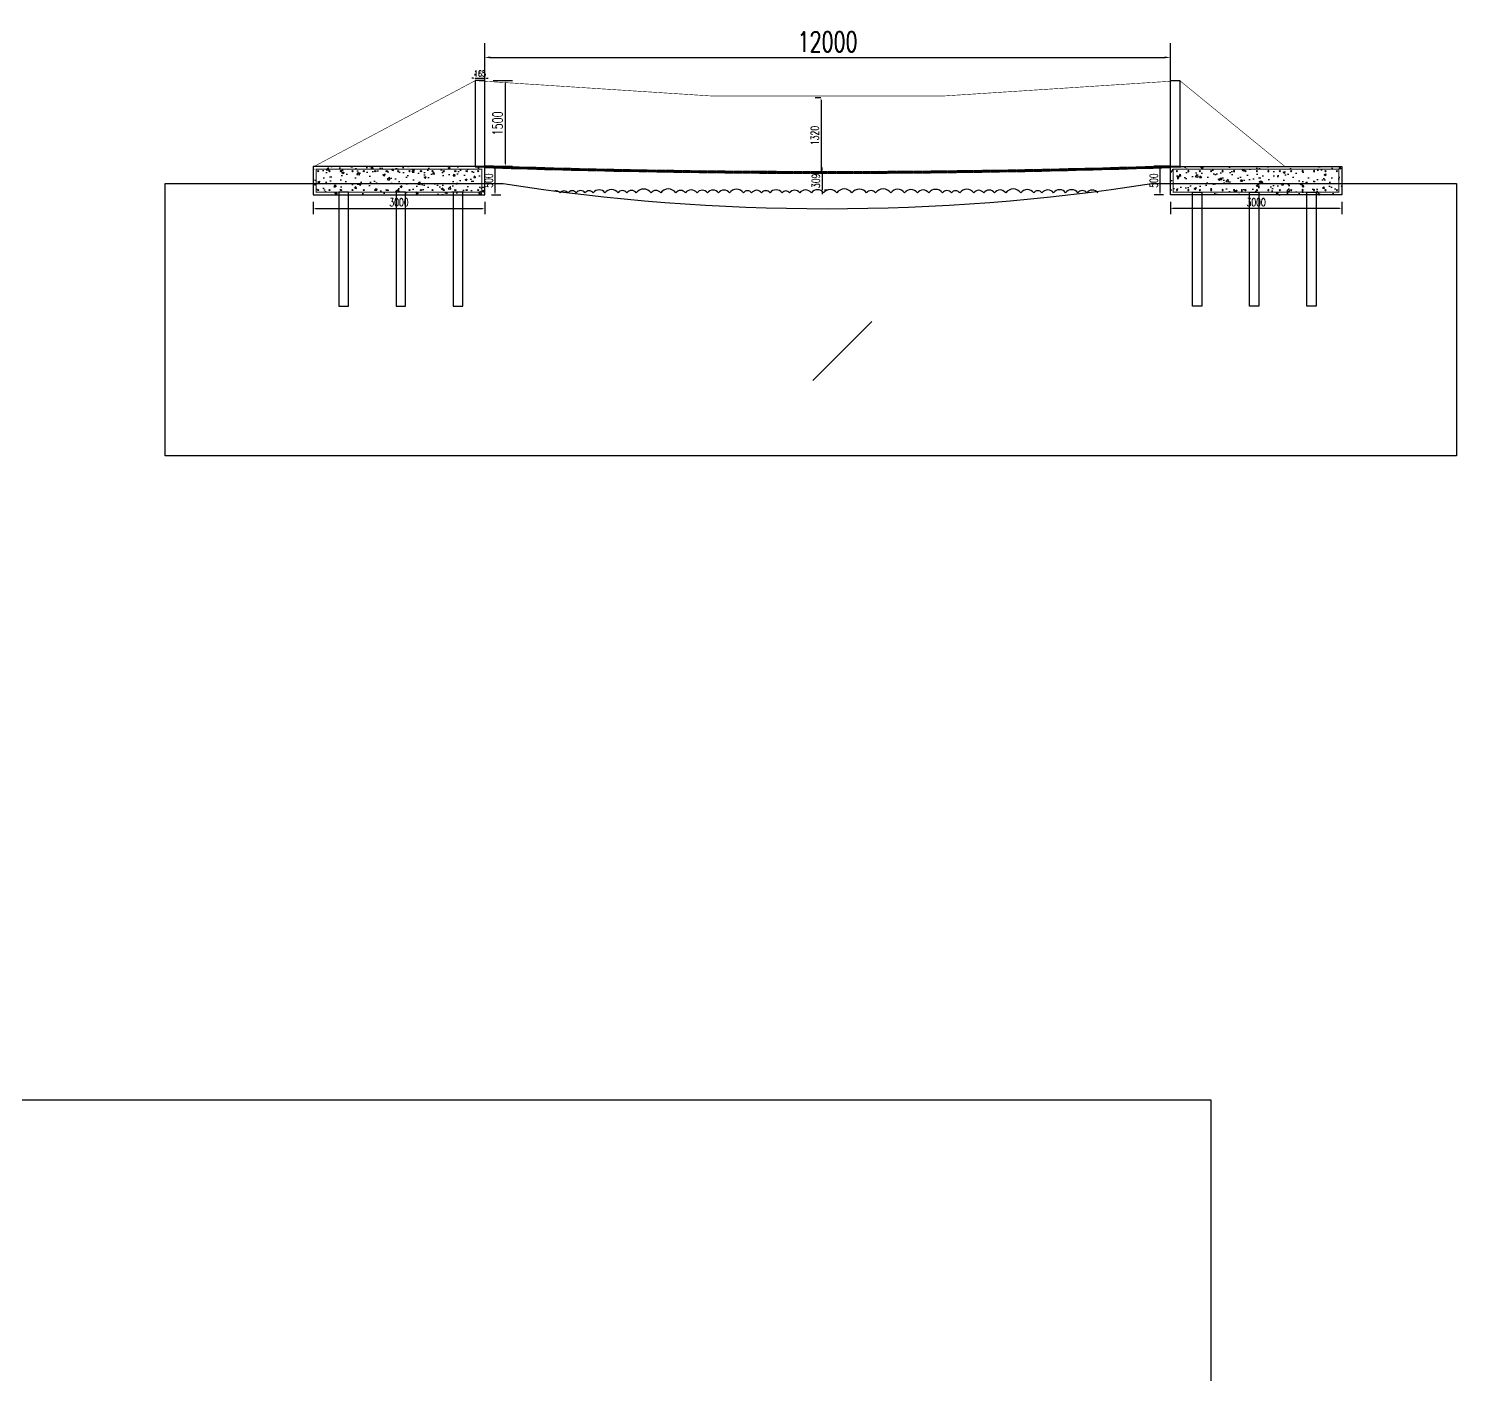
# Model space of a CAD drawing. Header units: millimetres. Extents: x -1442555 to 442606, y 1365385 to 2223627.
# Drawn here: x 417618 to 442606, y 1495492 to 1519048 of the extents above; entities that cross this region are included whole.
import ezdxf

# ---------------------------------------------------------------- set-up
doc = ezdxf.new("R2010")
doc.units = ezdxf.units.MM
doc.header["$LTSCALE"] = 10
doc.layers.get('0').update_dxf_attribs({"linetype": 'CONTINUOUS'})
doc.layers.get('DEFPOINTS').update_dxf_attribs({"linetype": 'CONTINUOUS'})
doc.layers.add('W-WOOD_FLOOR木地板', color=30, linetype='CONTINUOUS')
doc.styles.add('STANDARD_T3', font='simplex.shx', dxfattribs={"width": 0.7, "bigfont": 'gbcbig.shx'})
doc.dimstyles.new('W&&100', dxfattribs={"dimtxt": 350, "dimasz": 100, "dimexe": 250, "dimexo": 300, "dimgap": 100, "dimtad": 1, "dimdec": 0, "dimzin": 0, "dimdsep": 46, "dimtxsty": 'STANDARD_T3', "dimcen": 0.09, "dimclrd": 1, "dimclre": 1, "dimclrt": 7, "dimazin": 2, "dimtfac": 1, "dimtdec": 0, "dimtix": 1, "dimtmove": 2, "dimatfit": 3, "dimfxl": 100, "dimtolj": 1, "dimtzin": 0, "dimarcsym": 0})
doc.dimstyles.new('W&&30', dxfattribs={"dimtxt": 105, "dimasz": 30, "dimexe": 75, "dimexo": 90, "dimgap": 30, "dimtad": 1, "dimdec": 0, "dimzin": 0, "dimdsep": 46, "dimtxsty": 'STANDARD_T3', "dimcen": 0.09, "dimclrd": 1, "dimclre": 1, "dimclrt": 7, "dimazin": 2, "dimtfac": 1, "dimtdec": 0, "dimtix": 1, "dimtmove": 2, "dimatfit": 3, "dimfxl": 100, "dimtolj": 1, "dimtzin": 0, "dimarcsym": 0})
doc.dimstyles.new('W&&40', dxfattribs={"dimtxt": 140, "dimasz": 40, "dimexe": 100, "dimexo": 120, "dimgap": 40, "dimtad": 1, "dimdec": 0, "dimzin": 0, "dimdsep": 46, "dimtxsty": 'STANDARD_T3', "dimcen": 0.09, "dimclrd": 1, "dimclre": 1, "dimclrt": 7, "dimazin": 2, "dimtfac": 1, "dimtdec": 0, "dimtix": 1, "dimtmove": 2, "dimatfit": 3, "dimfxl": 100, "dimtolj": 1, "dimtzin": 0, "dimarcsym": 0})
doc.dimstyles.new('W&&50', dxfattribs={"dimtxt": 175, "dimasz": 50, "dimexe": 125, "dimexo": 150, "dimgap": 50, "dimtad": 1, "dimdec": 0, "dimzin": 0, "dimdsep": 46, "dimtxsty": 'STANDARD_T3', "dimcen": 0.09, "dimclrd": 1, "dimclre": 1, "dimclrt": 7, "dimazin": 2, "dimtfac": 1, "dimtdec": 0, "dimtix": 1, "dimtmove": 2, "dimatfit": 3, "dimfxl": 100, "dimtolj": 1, "dimtzin": 0, "dimarcsym": 0})
pattern_1 = [(50, (-3011878.98, -1010947.8), (358.630091, -31.376067), [37.5, -412.5]), (355, (-3011878.98, -1010947.8), (-69.375667, 376.096067), [30, -330]), (100.4514, (-3011849.1, -1010950.4), (289.25469, 344.71977), [31.870095, -350.571056]), (46.1842, (-3011879, -1010847.8), (533.620524, -82.759507), [56.25, -618.75]), (96.6356, (-3011834.5, -1010854.7), (467.33135, 487.058935), [47.805144, -525.8565]), (351.1842, (-3011879, -1010847.8), (467.33097, 487.0593), [45, -495]), (21, (-3011828.98, -1010872.8), (298.453526, -201.309445), [37.5, -412.5]), (326, (-3011828.98, -1010872.8), (121.657666, 362.575023), [30, -330]), (71.4514, (-3011804.1, -1010889.57), (420.111314, 161.265248), [31.870095, -350.571056]), (37.5, (-3011878.98, -1010947.8), (6.0799277, 166.446927), [0, -326, 0, -335, 0, -331.25]), (7.5, (-3011878.98, -1010947.8), (131.534769, 197.205856), [0, -191, 0, -318.5, 0, -126.25]), (327.5, (-3011990.48, -1010947.8), (266.911218, -11.277436), [0, -125, 0, -390, 0, -517.5]), (317.5, (-3012040.48, -1010947.8), (291.593085, 50.052491), [0, -162.5, 0, -259, 0, -367.5])]

# ---------------------------------------------------------------- blocks, each defined once
blk = doc.blocks.new('*D44')
at = {"color": 1, "lineweight": -2, "transparency": 16777216}
for p, q in [((431480, 1517836), (431386, 1517836)), ((431486, 1517796), (431486, 1516556)), ((431480, 1516516), (431386, 1516516))]:
    blk.add_line(p, q, dxfattribs=at)
at = {"color": 1, "transparency": 16777216}
for points in [[(431479, 1517796), (431492, 1517796), (431486, 1517836)], [(431479, 1516556), (431492, 1516556), (431486, 1516516)]]:
    blk.add_solid(points, dxfattribs=at)
at = {"layer": 'DEFPOINTS', "color": 0, "transparency": 16777216}
for p in [(431600, 1517836), (431486, 1516516), (431600, 1516516)]:
    blk.add_point(p, dxfattribs=at)
at = {"color": 7, "transparency": 16777216, "insert": (431376, 1517176), "char_height": 140, "attachment_point": 5, "rotation": 90, "style": 'STANDARD_T3'}
blk.add_mtext('\\A1;1320', dxfattribs=at)
blk = doc.blocks.new('*D45')
at = {"color": 1, "lineweight": -2, "transparency": 16777216}
for p, q in [((431506, 1516576), (431506, 1516616)), ((431506, 1516536), (431506, 1516227)), ((431606, 1516536), (431606, 1516536)), ((431506, 1516187), (431506, 1516147)), ((431545, 1516227), (431606, 1516227))]:
    blk.add_line(p, q, dxfattribs=at)
at = {"color": 1, "transparency": 16777216}
for points in [[(431499, 1516576), (431513, 1516576), (431506, 1516536)], [(431499, 1516187), (431513, 1516187), (431506, 1516227)]]:
    blk.add_solid(points, dxfattribs=at)
at = {"layer": 'DEFPOINTS', "color": 0, "transparency": 16777216}
for p in [(431486, 1516536), (431425, 1516227), (431506, 1516227)]:
    blk.add_point(p, dxfattribs=at)
at = {"color": 7, "transparency": 16777216, "insert": (431396, 1516382), "char_height": 140, "attachment_point": 5, "rotation": 90, "style": 'STANDARD_T3'}
blk.add_mtext('\\A1;309', dxfattribs=at)
blk = doc.blocks.new('*D46')
at = {"color": 1, "lineweight": -2, "transparency": 16777216}
for p, q in [((422600, 1516017), (422600, 1515797)), ((425600, 1516017), (425600, 1515797)), ((422640, 1515897), (425560, 1515897))]:
    blk.add_line(p, q, dxfattribs=at)
at = {"color": 1, "transparency": 16777216}
for points in [[(422640, 1515904), (422640, 1515890), (422600, 1515897)], [(425560, 1515904), (425560, 1515890), (425600, 1515897)]]:
    blk.add_solid(points, dxfattribs=at)
at = {"layer": 'DEFPOINTS', "color": 0, "transparency": 16777216}
for p in [(422600, 1516137), (425600, 1516137), (425600, 1515897)]:
    blk.add_point(p, dxfattribs=at)
at = {"color": 7, "transparency": 16777216, "insert": (424100, 1516007), "char_height": 140, "attachment_point": 5, "style": 'STANDARD_T3'}
blk.add_mtext('\\A1;3000', dxfattribs=at)
blk = doc.blocks.new('*D47')
at = {"color": 1, "lineweight": -2, "transparency": 16777216}
for p, q in [((425720, 1516637), (425881, 1516637)), ((425781, 1516177), (425781, 1516597)), ((425720, 1516137), (425881, 1516137))]:
    blk.add_line(p, q, dxfattribs=at)
at = {"color": 1, "transparency": 16777216}
for points in [[(425775, 1516597), (425788, 1516597), (425781, 1516637)], [(425775, 1516177), (425788, 1516177), (425781, 1516137)]]:
    blk.add_solid(points, dxfattribs=at)
at = {"layer": 'DEFPOINTS', "color": 0, "transparency": 16777216}
for p in [(425600, 1516637), (425781, 1516637), (425600, 1516137)]:
    blk.add_point(p, dxfattribs=at)
at = {"color": 7, "transparency": 16777216, "insert": (425671, 1516387), "char_height": 140, "attachment_point": 5, "rotation": 90, "style": 'STANDARD_T3'}
blk.add_mtext('\\A1;500', dxfattribs=at)
blk = doc.blocks.new('*D48')
at = {"color": 1, "lineweight": -2, "transparency": 16777216}
for p, q in [((425750, 1518137), (426088, 1518137)), ((425963, 1516687), (425963, 1518087)), ((425750, 1516637), (426088, 1516637))]:
    blk.add_line(p, q, dxfattribs=at)
at = {"color": 1, "transparency": 16777216}
for points in [[(425955, 1518087), (425972, 1518087), (425963, 1518137)], [(425955, 1516687), (425972, 1516687), (425963, 1516637)]]:
    blk.add_solid(points, dxfattribs=at)
at = {"layer": 'DEFPOINTS', "color": 0, "transparency": 16777216}
for p in [(425600, 1518137), (425963, 1518137), (425600, 1516637)]:
    blk.add_point(p, dxfattribs=at)
at = {"color": 7, "transparency": 16777216, "insert": (425826, 1517387), "char_height": 175, "attachment_point": 5, "rotation": 90, "style": 'STANDARD_T3'}
blk.add_mtext('\\A1;1500', dxfattribs=at)
blk = doc.blocks.new('*D49')
at = {"color": 1, "lineweight": -2, "transparency": 16777216}
for p, q in [((425405, 1518178), (425375, 1518178)), ((425435, 1518227), (425435, 1518253)), ((425435, 1518178), (425600, 1518178)), ((425600, 1518227), (425600, 1518253)), ((425630, 1518178), (425660, 1518178))]:
    blk.add_line(p, q, dxfattribs=at)
at = {"color": 1, "transparency": 16777216}
for points in [[(425405, 1518183), (425405, 1518173), (425435, 1518178)], [(425630, 1518183), (425630, 1518173), (425600, 1518178)]]:
    blk.add_solid(points, dxfattribs=at)
at = {"layer": 'DEFPOINTS', "color": 0, "transparency": 16777216}
for p in [(425435, 1518137), (425600, 1518178), (425600, 1518137)]:
    blk.add_point(p, dxfattribs=at)
at = {"color": 7, "transparency": 16777216, "insert": (425517, 1518261), "char_height": 105, "attachment_point": 5, "style": 'STANDARD_T3'}
blk.add_mtext('\\A1;165', dxfattribs=at)
blk = doc.blocks.new('*U50')
at = {"layer": 'W-WOOD_FLOOR木地板'}
h = blk.add_hatch(dxfattribs=at)
h.set_pattern_fill('木材', color=256, scale=5, angle=178.0865)
h.set_pattern_definition([(228.0864779, (3531903.616, 2411027.03), (-14.50928246, -46.10293616), [300, -40, 100, -20]), (228.0864779, (3531876.697, 2411017.925), (33.15465807, -2.88593981), [60, -6.6, 120, -15]), (228.0864779, (3531893.054, 2411010.374), (-59.501190195, -86.343316854), [160, -28, 80, -20])])
h.paths.add_polyline_path([(0, 0), (0, -25), (140, -25), (140, 0)])
blk.add_lwpolyline([(140, 0), (0, 0), (0, -25), (140, -25)], close=True, dxfattribs=at)
blk = doc.blocks.new('*U51')
at = {"color": 0, "linetype": 'ByBlock', "lineweight": -2, "transparency": 16777216}
for p, rotation in [((425752, 1516612), 178.135018440601), ((425902, 1516607), 178.1828476009977), ((426052, 1516602), 178.2306767614021), ((426202, 1516597), 178.2785059218066), ((426352, 1516593), 178.3263350822186), ((426502, 1516589), 178.3741642426231), ((426652, 1516584), 178.4219934030272), ((426801, 1516580), 178.4698225634316), ((426951, 1516576), 178.5176517238959), ((427101, 1516573), 178.5654808842924), ((427251, 1516569), 178.6133100446814), ((427401, 1516565), 178.6611392050786), ((427551, 1516562), 178.708968365535), ((427701, 1516559), 178.7567975259311), ((427851, 1516555), 178.8046266863282), ((428001, 1516552), 178.8524558467326), ((428151, 1516549), 178.900285007137), ((428301, 1516547), 178.9481141675849), ((428451, 1516544), 178.9959433279818), ((428601, 1516541), 179.0437724883937), ((428751, 1516539), 179.0916016488064), ((428901, 1516537), 179.1394308092022), ((429051, 1516534), 179.1872599696071), ((429201, 1516532), 179.2350891300702), ((429351, 1516530), 179.2829182904601), ((429501, 1516529), 179.3307474508643), ((429651, 1516527), 179.3785766112686), ((429801, 1516525), 179.4264057716735), ((429951, 1516524), 179.474234932077), ((430101, 1516523), 179.5220640925403), ((430251, 1516521), 179.5698932529387), ((430401, 1516520), 179.6177224133344), ((430551, 1516519), 179.665551573738), ((430701, 1516519), 179.7133807341438), ((430851, 1516518), 179.7612098945482), ((431001, 1516517), 179.8090390550055), ((431151, 1516517), 179.8568682154032), ((431301, 1516517), 179.9046973757974), ((431451, 1516516), 179.9525265362029), ((431601, 1516516), 180.0003556958726), ((431751, 1516516), 180.0481848570622), ((431901, 1516517), 180.0960140174528), ((432051, 1516517), 180.1438431778577), ((432201, 1516517), 180.1916723382819), ((432351, 1516518), 180.2395014986929), ((432501, 1516519), 180.2873306590897), ((432651, 1516519), 180.3351598194937), ((432801, 1516520), 180.3829889798983), ((432951, 1516521), 180.4308181403603), ((433101, 1516523), 180.4786473007495), ((433251, 1516524), 180.5264764611539), ((433401, 1516525), 180.5743056215734), ((433551, 1516527), 180.6221347819857), ((433701, 1516529), 180.6699639423898), ((433851, 1516530), 180.717793102794), ((434001, 1516532), 180.7656222631912), ((434151, 1516534), 180.8134514236027), ((434301, 1516537), 180.8612805840147), ((434451, 1516539), 180.9091097444268), ((434601, 1516541), 180.9569389048389), ((434751, 1516544), 181.0047680653026), ((434901, 1516547), 181.0525972256996), ((435051, 1516549), 181.1004263861037), ((435201, 1516552), 181.1482555465006), ((435351, 1516555), 181.1960847068974), ((435501, 1516559), 181.2439138673616), ((435651, 1516562), 181.2917430277583), ((435801, 1516565), 181.3395721881552), ((435950, 1516569), 181.3874013485442), ((436100, 1516573), 181.4352305090003), ((436250, 1516577), 181.4830596694045), ((436400, 1516580), 181.5308888298165), ((436550, 1516585), 181.5787179902207), ((436700, 1516589), 181.6265471506178), ((436850, 1516593), 181.6743763110142), ((437000, 1516598), 181.7222054714704), ((437150, 1516602), 181.7700346318672), ((437300, 1516607), 181.817863792264), ((437450, 1516612), 181.8656929526687), ((437600, 1516617), 181.9135221130728)]:
    blk.add_blockref('*U50', p, dxfattribs=dict(at, rotation=rotation))
blk = doc.blocks.new('*D57')
at = {"color": 1, "lineweight": -2, "transparency": 16777216}
for p, q in [((425600, 1516937), (425600, 1518793)), ((437600, 1516937), (437600, 1518793)), ((425700, 1518543), (437500, 1518543))]:
    blk.add_line(p, q, dxfattribs=at)
at = {"color": 1, "transparency": 16777216}
for points in [[(425700, 1518560), (425700, 1518527), (425600, 1518543)], [(437500, 1518560), (437500, 1518527), (437600, 1518543)]]:
    blk.add_solid(points, dxfattribs=at)
at = {"layer": 'DEFPOINTS', "color": 0, "transparency": 16777216}
for p in [(437600, 1518543), (425600, 1516637), (437600, 1516637)]:
    blk.add_point(p, dxfattribs=at)
at = {"color": 7, "transparency": 16777216, "insert": (431600, 1518818), "char_height": 350, "attachment_point": 5, "style": 'STANDARD_T3'}
blk.add_mtext('\\A1;12000', dxfattribs=at)
blk = doc.blocks.new('*U101')
blk.add_circle((0, 0), 10)
blk = doc.blocks.new('*U102')
at = {"color": 0, "linetype": 'ByBlock', "lineweight": -2, "transparency": 16777216}
for p in [(0, 330), (200, 330), (400, 330), (600, 330), (800, 330), (1000, 330), (1200, 330), (1400, 330), (1600, 330), (1800, 330), (2000, 330), (2200, 330), (2400, 330), (2600, 330), (2800, 330), (0, 0), (200, 0), (400, 0), (600, 0), (800, 0), (1000, 0), (1200, 0), (1400, 0), (1600, 0), (1800, 0), (2000, 0), (2200, 0), (2400, 0), (2600, 0), (2800, 0)]:
    blk.add_blockref('*U101', p, dxfattribs=at)
blk = doc.blocks.new('*D105')
at = {"color": 1, "lineweight": -2, "transparency": 16777216}
for p, q in [((437600, 1516017), (437600, 1515797)), ((440600, 1516017), (440600, 1515797)), ((440560, 1515897), (437640, 1515897))]:
    blk.add_line(p, q, dxfattribs=at)
at = {"color": 1, "transparency": 16777216}
for points in [[(437640, 1515904), (437640, 1515890), (437600, 1515897)], [(440560, 1515904), (440560, 1515890), (440600, 1515897)]]:
    blk.add_solid(points, dxfattribs=at)
at = {"layer": 'DEFPOINTS', "color": 0, "transparency": 16777216}
for p in [(437600, 1516137), (440600, 1516137), (437600, 1515897)]:
    blk.add_point(p, dxfattribs=at)
at = {"color": 7, "transparency": 16777216, "insert": (439100, 1516007), "char_height": 140, "attachment_point": 5, "style": 'STANDARD_T3'}
blk.add_mtext('\\A1;3000', dxfattribs=at)
blk = doc.blocks.new('*D106')
at = {"color": 1, "lineweight": -2, "transparency": 16777216}
for p, q in [((437480, 1516637), (437318, 1516637)), ((437418, 1516177), (437418, 1516597)), ((437480, 1516137), (437318, 1516137))]:
    blk.add_line(p, q, dxfattribs=at)
at = {"color": 1, "transparency": 16777216}
for points in [[(437411, 1516597), (437425, 1516597), (437418, 1516637)], [(437411, 1516177), (437425, 1516177), (437418, 1516137)]]:
    blk.add_solid(points, dxfattribs=at)
at = {"layer": 'DEFPOINTS', "color": 0, "transparency": 16777216}
for p in [(437418, 1516637), (437600, 1516637), (437600, 1516137)]:
    blk.add_point(p, dxfattribs=at)
at = {"color": 7, "transparency": 16777216, "insert": (437308, 1516387), "char_height": 140, "attachment_point": 5, "rotation": 90, "style": 'STANDARD_T3'}
blk.add_mtext('\\A1;500', dxfattribs=at)
blk = doc.blocks.new('*U103')
blk.add_circle((0, 0), 10)
blk = doc.blocks.new('*U104')
at = {"color": 0, "linetype": 'ByBlock', "lineweight": -2, "transparency": 16777216}
for p in [(0, 330), (200, 330), (400, 330), (600, 330), (800, 330), (1000, 330), (1200, 330), (1400, 330), (1600, 330), (1800, 330), (2000, 330), (2200, 330), (2400, 330), (2600, 330), (2800, 330), (0, 0), (200, 0), (400, 0), (600, 0), (800, 0), (1000, 0), (1200, 0), (1400, 0), (1600, 0), (1800, 0), (2000, 0), (2200, 0), (2400, 0), (2600, 0), (2800, 0)]:
    blk.add_blockref('*U103', p, dxfattribs=at)

msp = doc.modelspace()

# ---------------------------------------------------------------- hatches: boundary and pattern name
h = msp.add_hatch()
h.set_pattern_fill('混凝土', color=256, scale=50)
h.set_pattern_definition(pattern_1)
h.paths.add_polyline_path([(425599.8, 1516636.5), (422599.8, 1516636.5), (422599.8, 1516136.5), (425599.8, 1516136.5)])
h = msp.add_hatch()
h.set_pattern_fill('混凝土', color=256, scale=50)
h.set_pattern_definition(pattern_1)
h.paths.add_polyline_path([(437599.8, 1516636.5), (440599.8, 1516636.5), (440599.8, 1516136.5), (437599.8, 1516136.5)])
h = msp.add_hatch()
h.set_pattern_fill('夯实土壤', color=256, scale=1000)
h.set_pattern_definition([(45, (-3010699, -1010948), (-3973.94, 3973.94), []), (45, (-3008599, -1010948), (-3973.94, 3973.94), []), (45, (-3006499, -1010948), (-3973.94, 3973.94), []), (135, (-3010699, -1010948), (-3973.94, -3973.94), [2650, -2970]), (135, (-3009649, -1009898), (-3973.94, -3973.94), [2650, -2970]), (135, (-3008599, -1008848), (-3973.94, -3973.94), [2650, -2970])])
h.paths.add_polyline_path([(422129.9, 1516356.9, 1), (422168.4, 1516346.2, 1)])
h.paths.add_polyline_path([(430515.8, 1512887.2), (432747, 1512887.2), (432747, 1513920.6), (430515.8, 1513920.6)])
h.paths.add_polyline_path([(423892.1, 1515901.9), (424307.5, 1515901.9), (424307.5, 1516111.9), (423892.1, 1516111.9)], flags=9)

# ---------------------------------------------------------------- linework, layer by layer
at = {"color": 4, "const_width": 10}
msp.add_lwpolyline([(439599.8, 1516636.5), (437764.8, 1518136.5, -0.0486994), (425434.8, 1518136.5), (422618, 1516636.5)], format="xyb", dxfattribs=at)
for points in [[(425434.8, 1516636.5), (425599.8, 1516636.5), (425599.8, 1518136.5), (425434.8, 1518136.5)], [(437764.8, 1516636.5), (437599.8, 1516636.5), (437599.8, 1518136.5), (437764.8, 1518136.5)], [(422599.8, 1516136.5), (425599.8, 1516136.5), (425599.8, 1516636.5), (422599.8, 1516636.5)], [(440599.8, 1516136.5), (437599.8, 1516136.5), (437599.8, 1516636.5), (440599.8, 1516636.5)], [(423049.8, 1514186.5), (423214.8, 1514186.5), (423214.8, 1516186.5), (423049.8, 1516186.5)], [(424049.8, 1514186.5), (424214.8, 1514186.5), (424214.8, 1516186.5), (424049.8, 1516186.5)], [(425049.8, 1514186.5), (425214.8, 1514186.5), (425214.8, 1516186.5), (425049.8, 1516186.5)], [(438149.8, 1514186.5), (437984.8, 1514186.5), (437984.8, 1516186.5), (438149.8, 1516186.5)], [(439149.8, 1514186.5), (438984.8, 1514186.5), (438984.8, 1516186.5), (439149.8, 1516186.5)], [(440149.8, 1514186.5), (439984.8, 1514186.5), (439984.8, 1516186.5), (440149.8, 1516186.5)], [(374030.9, 1500297), (438308.8, 1500297), (438308.8, 1466944.9), (374030.9, 1466944.9)]]:
    msp.add_lwpolyline(points, close=True)
at = {"color": 1, "const_width": 18}
for points in [[(422649.8, 1516186.5), (425549.8, 1516186.5), (425549.8, 1516586.5), (422649.8, 1516586.5)], [(440549.8, 1516186.5), (437649.8, 1516186.5), (437649.8, 1516586.5), (440549.8, 1516586.5)]]:
    msp.add_lwpolyline(points, close=True, dxfattribs=at)
at = {"color": 2}
msp.add_lwpolyline([(425428.3, 1516616.5, 10, 10, 0), (425599.8, 1516616.5, 10, 10, 0.0167002), (437599.8, 1516616.5, 10, 10, 0), (437785.6, 1516616.5, 0, 0, 0)], format="xyseb", dxfattribs=at)
msp.add_lwpolyline([(437270.3, 1516336.5), (442605.6, 1516336.5), (442605.6, 1511572.1), (420006.2, 1511572.1), (420006.2, 1516336.5), (425920.6, 1516336.5)])
at = {"color": 5}
msp.add_lwpolyline([(436330.2, 1516171.5, 0.5205671), (436134.8, 1516171.5, 0.5205671), (435980.8, 1516171.5, 0.5205671), (435766.5, 1516171.5, 0.5205671), (435556.3, 1516171.5, 0.5205671), (435352.5, 1516171.5, 0.5205671), (435207.8, 1516171.5, 0.5205671), (434982, 1516171.5, 0.5205671), (434718.3, 1516171.5, 0.5205671), (434521.8, 1516171.5, 0.5205671), (434332.2, 1516171.5, 0.5205671), (434157.8, 1516171.5, 0.5205671), (433913.4, 1516171.5, 0.5205671), (433768, 1516171.5, 0.5205671), (433611.4, 1516171.5, 0.5205671), (433372, 1516171.5, 0.5205671), (433173.1, 1516171.5, 0.5205671), (432947.5, 1516171.5, 0.5205671), (432705.4, 1516171.5, 0.5205671), (432439.9, 1516171.5, 0.5205671), (432283.1, 1516171.5, 0.5205671), (432026.8, 1516171.5, 0.5205671), (431761.3, 1516171.5, 0.5205671), (431531, 1516171.5, 0.5205671), (431318.2, 1516171.5, 0.5205671), (431114.7, 1516171.5, 0.5205671), (430936.9, 1516171.5, 0.5205671), (430803.4, 1516171.5, 0.5205671), (430593.7, 1516171.5, 0.5205671), (430445.4, 1516171.5, 0.5205671), (430271.7, 1516171.5, 0.5205671), (430126.9, 1516171.5, 0.5205671), (429884.5, 1516171.5, 0.5205671), (429692.8, 1516171.5, 0.5205671), (429500, 1516171.5, 0.5205671), (429316.1, 1516171.5, 0.5205671), (429112.3, 1516171.5, 0.5205671), (428944.9, 1516171.5, 0.5205671), (428680, 1516171.5, 0.5205671), (428512.5, 1516171.5, 0.5205671), (428253.3, 1516171.5, 0.5205671), (428086.7, 1516171.5, 0.5205671), (427933, 1516171.5, 0.5205671), (427705, 1516171.5, 0.5205671), (427498.8, 1516171.5, 0.5205671), (427354.7, 1516171.5, 0.5205671), (427202.1, 1516171.5, 0.5205671), (427058.7, 1516171.5, 0.5205671), (426921.6, 1516171.5, 0.3153442), (426825.6, 1516206.4, 0.3153442)], format="xyb", dxfattribs=at)
msp.add_arc((431595.5, 1552598.5), 36703.3, 261.10559, 278.89441, dxfattribs=at)

# ---------------------------------------------------------------- block references
for name, p in [('*U102', (422685.5, 1516221)), ('*U51', (0, 0))]:
    msp.add_blockref(name, p)
at = {"xscale": -1}
msp.add_blockref('*U104', (440514, 1516221), dxfattribs=at)

# ---------------------------------------------------------------- dimensions: what is measured, and where the dimension line sits
for base, p1, p2, dimstyle, picture, middle in [((437599.8, 1518543.4), (425599.8, 1516636.5), (437599.8, 1516636.5), 'W&&100', '*D57', (431599.8, 1518818.4)), ((425599.8, 1518178.2), (425434.8, 1518136.5), (425599.8, 1518136.5), 'W&&30', '*D49', (425517.3, 1518260.7)), ((425599.8, 1515896.9), (422599.8, 1516136.5), (425599.8, 1516136.5), 'W&&40', '*D46', (424099.8, 1516006.9))]:
    dim = msp.add_linear_dim(base=base, p1=p1, p2=p2, dimstyle=dimstyle)
    dim.commit()
    dim.dimension.update_dxf_attribs({"geometry": picture, "text_midpoint": middle})
for base, p1, p2, angle, dimstyle, picture, middle in [((425963.2, 1518136.5), (425599.8, 1516636.5), (425599.8, 1518136.5), 90, 'W&&50', '*D48', (425825.7, 1517386.5)), ((431485.7, 1516516.3), (431599.8, 1517836.3), (431599.8, 1516516.3), 90, 'W&&40', '*D44', (431375.7, 1517176.3)), ((425781.5, 1516636.5), (425599.8, 1516136.5), (425599.8, 1516636.5), 90, 'W&&40', '*D47', (425671.5, 1516386.5)), ((431505.9, 1516226.9), (431485.7, 1516536.3), (431424.6, 1516226.9), 90, 'W&&40', '*D45', (431395.9, 1516381.6)), ((437418.1, 1516636.5), (437599.8, 1516136.5), (437599.8, 1516636.5), 90, 'W&&40', '*D106', (437308.1, 1516386.5)), ((437599.8, 1515896.9), (440599.8, 1516136.5), (437599.8, 1516136.5), 180, 'W&&40', '*D105', (439099.8, 1516006.9))]:
    dim = msp.add_linear_dim(base=base, p1=p1, p2=p2, angle=angle, dimstyle=dimstyle)
    dim.commit()
    dim.dimension.update_dxf_attribs({"geometry": picture, "text_midpoint": middle})

doc.saveas('drawing.dxf')
